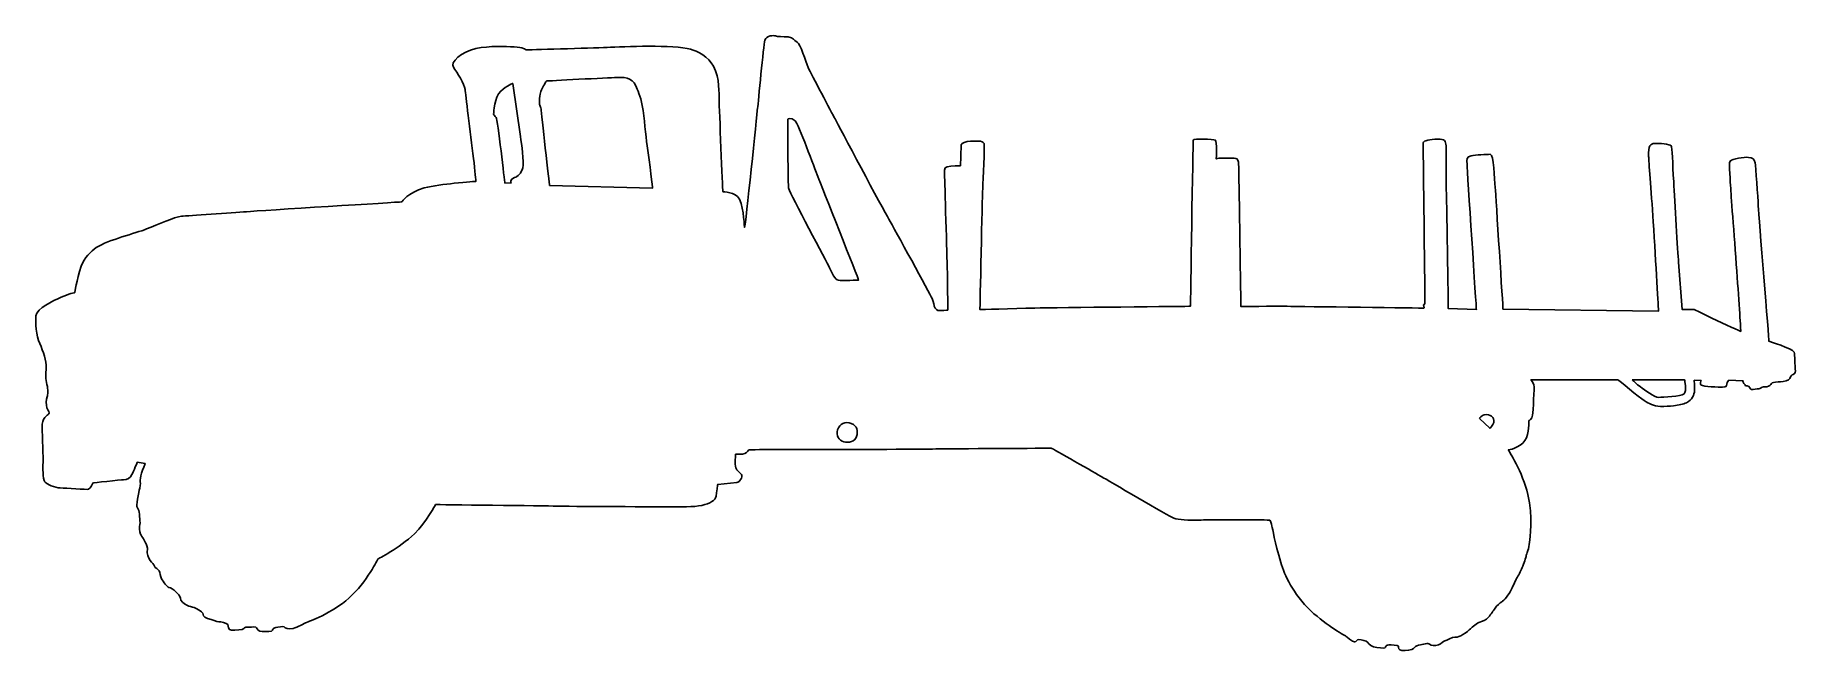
# Model space of a CAD drawing. Header units: centimetres. Extents: x -9.2 to 9.2, y -3.2 to 3.2.
import ezdxf

# ---------------------------------------------------------------- set-up
doc = ezdxf.new("R2010")
doc.units = ezdxf.units.CM
doc.header["$MEASUREMENT"] = 0
doc.layers.add('Camada 1', color=7, linetype='Continuous')

msp = doc.modelspace()

# ---------------------------------------------------------------- linework, layer by layer
at = {"layer": 'Camada 1'}
msp.add_open_spline([(-5.02016, -1.68819), (-5.02016, -1.68819), (-3.84713, -1.70147), (-3.75976, -1.70412), (-3.75976, -1.70412), (-3.67237, -1.70674), (-2.6079, -1.71203), (-2.53908, -1.71203), (-2.53908, -1.71203), (-2.47018, -1.71203), (-2.32188, -1.71468), (-2.23452, -1.69623), (-2.23452, -1.69623), (-2.14713, -1.67758), (-2.09416, -1.64334), (-2.08622, -1.60103), (-2.08622, -1.60103), (-2.07831, -1.55867), (-2.06775, -1.47668), (-2.06775, -1.47668), (-2.06775, -1.47668), (-2.06775, -1.47668), (-1.86907, -1.45821), (-1.86907, -1.45821), (-1.86907, -1.45821), (-1.83735, -1.45556), (-1.8056, -1.39744), (-1.82147, -1.37368), (-1.82147, -1.37368), (-1.83735, -1.34981), (-1.86907, -1.33931), (-1.8797, -1.30232), (-1.8797, -1.30232), (-1.89034, -1.26533), (-1.88235, -1.16217), (-1.88235, -1.16217), (-1.88235, -1.16217), (-1.88235, -1.16217), (-1.80562, -1.16482), (-1.7844, -1.15423), (-1.7844, -1.15423), (-1.76321, -1.14367), (-1.74207, -1.11454), (-1.74207, -1.11454), (-1.74207, -1.11454), (-1.74207, -1.11454), (-1.03505, -1.1093), (-0.96618, -1.11189), (-0.96618, -1.11189), (-0.89734, -1.11454), (0.07443, -1.10927), (0.21214, -1.10665), (0.21214, -1.10665), (0.34978, -1.104), (1.41962, -1.09877), (1.41962, -1.09877), (1.41962, -1.09877), (1.41962, -1.09877), (1.89883, -1.36841), (1.94646, -1.39743), (1.94646, -1.39743), (1.99416, -1.42656), (2.65615, -1.81507), (2.70121, -1.83098), (2.70121, -1.83098), (2.74622, -1.84688), (2.84948, -1.85479), (2.98453, -1.84947), (2.98453, -1.84947), (3.09028, -1.84553), (3.70211, -1.84947), (3.70211, -1.84947), (3.70211, -1.84947), (3.70211, -1.84947), (3.72063, -1.8891), (3.72587, -1.91292), (3.72587, -1.91292), (3.73129, -1.93671), (3.7537, -2.08278), (3.81853, -2.2936), (3.81853, -2.2936), (3.85994, -2.42827), (3.94095, -2.61721), (4.13286, -2.79938), (4.13286, -2.79938), (4.29918, -2.95731), (4.50177, -3.0655), (4.50177, -3.0655), (4.50177, -3.0655), (4.50177, -3.0655), (4.56792, -3.12638), (4.58911, -3.12368), (4.58911, -3.12368), (4.6103, -3.12103), (4.6103, -3.09987), (4.63417, -3.09987), (4.63417, -3.09987), (4.65793, -3.09987), (4.7136, -3.11048), (4.72683, -3.12903), (4.72683, -3.12903), (4.74009, -3.1475), (4.7666, -3.17658), (4.82213, -3.18187), (4.82213, -3.18187), (4.87777, -3.18711), (4.91219, -3.19507), (4.91219, -3.1792), (4.91219, -3.1792), (4.91219, -3.16338), (4.92545, -3.15547), (4.94664, -3.15547), (4.94664, -3.15547), (4.96775, -3.15547), (5.04459, -3.15274), (5.04721, -3.16865), (5.04721, -3.16865), (5.04991, -3.18455), (5.04721, -3.2109), (5.08428, -3.21366), (5.08428, -3.21366), (5.12132, -3.21628), (5.19287, -3.20829), (5.20607, -3.19247), (5.20607, -3.19247), (5.21938, -3.17657), (5.22549, -3.16548), (5.25909, -3.1581), (5.25909, -3.1581), (5.30677, -3.14752), (5.35974, -3.13164), (5.37299, -3.14752), (5.37299, -3.14752), (5.38617, -3.16342), (5.43117, -3.16866), (5.46565, -3.15548), (5.46565, -3.15548), (5.50002, -3.14228), (5.51063, -3.11839), (5.5319, -3.11312), (5.5319, -3.11312), (5.55301, -3.10783), (5.61128, -3.07351), (5.64041, -3.07351), (5.64041, -3.07351), (5.66957, -3.07351), (5.69065, -3.06827), (5.72251, -3.04708), (5.72251, -3.04708), (5.75431, -3.02589), (5.78871, -2.99943), (5.80196, -2.98625), (5.80196, -2.98625), (5.81522, -2.97299), (5.8761, -2.92283), (5.89724, -2.91748), (5.89724, -2.91748), (5.91851, -2.91224), (5.96614, -2.89375), (5.98995, -2.86459), (5.98995, -2.86459), (6.01376, -2.83559), (6.04027, -2.79582), (6.05877, -2.76945), (6.05877, -2.76945), (6.07734, -2.74294), (6.10642, -2.71659), (6.12767, -2.70603), (6.12767, -2.70603), (6.14884, -2.69547), (6.2071, -2.61877), (6.22303, -2.58707), (6.22303, -2.58707), (6.23883, -2.55532), (6.26801, -2.48655), (6.27859, -2.46806), (6.27859, -2.46806), (6.2892, -2.44957), (6.321, -2.39929), (6.33423, -2.36239), (6.33423, -2.36239), (6.34749, -2.32537), (6.37664, -2.25931), (6.38188, -2.23018), (6.38188, -2.23018), (6.38717, -2.2011), (6.41371, -2.14821), (6.419, -2.07947), (6.419, -2.07947), (6.42162, -2.04563), (6.45774, -1.81171), (6.4022, -1.58287), (6.4022, -1.58287), (6.34513, -1.34726), (6.19651, -1.11715), (6.19651, -1.11715), (6.19651, -1.11715), (6.19651, -1.11715), (6.31272, -1.1009), (6.37066, -1.01809), (6.37066, -1.01809), (6.41929, -0.94856), (6.41098, -0.81058), (6.41098, -0.81058), (6.41098, -0.81058), (6.41098, -0.81058), (6.44807, -0.80002), (6.45075, -0.75504), (6.45075, -0.75504), (6.4534, -0.71011), (6.47186, -0.45897), (6.46401, -0.43783), (6.46401, -0.43783), (6.45599, -0.41672), (6.43226, -0.38235), (6.43226, -0.38235), (6.43226, -0.38235), (6.43226, -0.38235), (7.34307, -0.38234), (7.34307, -0.38234), (7.34307, -0.38234), (7.34307, -0.38234), (7.5682, -0.57263), (7.61842, -0.60171), (7.61842, -0.60171), (7.66866, -0.63084), (7.70856, -0.65894), (7.78789, -0.66248), (7.78789, -0.66248), (7.83493, -0.6647), (7.88356, -0.65841), (7.92299, -0.6542), (7.92299, -0.6542), (7.979, -0.64841), (8.02171, -0.64153), (8.06063, -0.62279), (8.06063, -0.62279), (8.1141, -0.5972), (8.14273, -0.53818), (8.14273, -0.49592), (8.14273, -0.49592), (8.14273, -0.45359), (8.14008, -0.38755), (8.14008, -0.38755), (8.14008, -0.38755), (8.14008, -0.38755), (8.21154, -0.39014), (8.21154, -0.39014), (8.21154, -0.39014), (8.21154, -0.39014), (8.19561, -0.42985), (8.21421, -0.44038), (8.21421, -0.44038), (8.23278, -0.45104), (8.39958, -0.46414), (8.43662, -0.46155), (8.43662, -0.46155), (8.47369, -0.4589), (8.47895, -0.45359), (8.48165, -0.42985), (8.48165, -0.42985), (8.48424, -0.40604), (8.50017, -0.38754), (8.50017, -0.38754), (8.50017, -0.38754), (8.50017, -0.38754), (8.64844, -0.39278), (8.64844, -0.39278), (8.64844, -0.39278), (8.64844, -0.39278), (8.65109, -0.4245), (8.66693, -0.42982), (8.66693, -0.42982), (8.68283, -0.43511), (8.65902, -0.44839), (8.69347, -0.44839), (8.69347, -0.44839), (8.72784, -0.44839), (8.71995, -0.4853), (8.73845, -0.4853), (8.73845, -0.4853), (8.75697, -0.4853), (8.79933, -0.48001), (8.81518, -0.47739), (8.81518, -0.47739), (8.83111, -0.47474), (8.84704, -0.4589), (8.86283, -0.45628), (8.86283, -0.45628), (8.87101, -0.45493), (8.89649, -0.46139), (8.9162, -0.45194), (8.9162, -0.45194), (8.93544, -0.44286), (8.94893, -0.41797), (8.95562, -0.41664), (8.95562, -0.41664), (8.96882, -0.41391), (9.00851, -0.40338), (9.04296, -0.40338), (9.04296, -0.40338), (9.07741, -0.40338), (9.13035, -0.39277), (9.14091, -0.36898), (9.14091, -0.36898), (9.15152, -0.34525), (9.15414, -0.33199), (9.17544, -0.3267), (9.17544, -0.3267), (9.19655, -0.32141), (9.20179, -0.29498), (9.19655, -0.27114), (9.19655, -0.27114), (9.19123, -0.24733), (9.19523, -0.11755), (9.18329, -0.09408), (9.18329, -0.09408), (9.1648, -0.05706), (8.92111, 0.01961), (8.92111, 0.01961), (8.92111, 0.01961), (8.92111, 0.01961), (8.8152, 1.34144), (8.80996, 1.43129), (8.80996, 1.43129), (8.80467, 1.52117), (8.78348, 1.84632), (8.77546, 1.886), (8.77546, 1.886), (8.7676, 1.92563), (8.75175, 1.93619), (8.70669, 1.94154), (8.70669, 1.94154), (8.66168, 1.94678), (8.53722, 1.92564), (8.51606, 1.90183), (8.51606, 1.90183), (8.49484, 1.87804), (8.5213, 1.67974), (8.5213, 1.61902), (8.5213, 1.61902), (8.5213, 1.58648), (8.55712, 1.14153), (8.5852, 0.75203), (8.5852, 0.75203), (8.60975, 0.41416), (8.62724, 0.12272), (8.62724, 0.12272), (8.62724, 0.12272), (8.62724, 0.12272), (8.4592, 0.19672), (8.32405, 0.26036), (8.32405, 0.26036), (8.22525, 0.30695), (8.15006, 0.34775), (8.14003, 0.35016), (8.14003, 0.35016), (8.11622, 0.3554), (8.01557, 0.35016), (8.01557, 0.35016), (8.01557, 0.35016), (8.01557, 0.35016), (7.97588, 0.84707), (7.97588, 0.84707), (7.97588, 0.84707), (7.96792, 0.94756), (7.93873, 1.48689), (7.92556, 1.68508), (7.92556, 1.68508), (7.9123, 1.88336), (7.9123, 2.04732), (7.89905, 2.06312), (7.89905, 2.06312), (7.88579, 2.07902), (7.77462, 2.08958), (7.72689, 2.08693), (7.72689, 2.08693), (7.67924, 2.08431), (7.66074, 2.06582), (7.66339, 1.9494), (7.66339, 1.9494), (7.66437, 1.9073), (7.68948, 1.61073), (7.71141, 1.2672), (7.71141, 1.2672), (7.73882, 0.83614), (7.76666, 0.33423), (7.76666, 0.33423), (7.76666, 0.33423), (7.76666, 0.33423), (6.14087, 0.3554), (6.14087, 0.3554), (6.14087, 0.3554), (6.14087, 0.3554), (6.06673, 1.5397), (6.05872, 1.62688), (6.05872, 1.62688), (6.05086, 1.71414), (6.04549, 1.97325), (6.00588, 1.97325), (6.00588, 1.97325), (5.96609, 1.97325), (5.85758, 1.96793), (5.80718, 1.95745), (5.80718, 1.95745), (5.75694, 1.94681), (5.76217, 1.92567), (5.76482, 1.86754), (5.76482, 1.86754), (5.76749, 1.80936), (5.8628, 0.35015), (5.8628, 0.35015), (5.8628, 0.35015), (5.8628, 0.35015), (5.5689, 0.36068), (5.5689, 0.36068), (5.5689, 0.36068), (5.5689, 0.36068), (5.55041, 1.56086), (5.54768, 1.62957), (5.54768, 1.62957), (5.54506, 1.69826), (5.55041, 2.01557), (5.54506, 2.06312), (5.54506, 2.06312), (5.53977, 2.11069), (5.53445, 2.1345), (5.45772, 2.13181), (5.45772, 2.13181), (5.38083, 2.12919), (5.30934, 2.11871), (5.30675, 2.09218), (5.30675, 2.09218), (5.30408, 2.0658), (5.32257, 0.75987), (5.32257, 0.66203), (5.32257, 0.66203), (5.32257, 0.66203), (5.32257, 0.40824), (5.32257, 0.40824), (5.32257, 0.40824), (5.32257, 0.40824), (5.3041, 0.40033), (5.31209, 0.38448), (5.31209, 0.38448), (5.31997, 0.36863), (5.31209, 0.36604), (5.31209, 0.36604), (5.31209, 0.36604), (5.31209, 0.36604), (4.02508, 0.38184), (3.88485, 0.38448), (3.88485, 0.38448), (3.74449, 0.38715), (3.40027, 0.38181), (3.40027, 0.38181), (3.40027, 0.38181), (3.40027, 0.38181), (3.38178, 1.72476), (3.37908, 1.77235), (3.37908, 1.77235), (3.37635, 1.81992), (3.38702, 1.92832), (3.3473, 1.93091), (3.3473, 1.93091), (3.30761, 1.93361), (3.18842, 1.93623), (3.17257, 1.93361), (3.17257, 1.93361), (3.15667, 1.93091), (3.14341, 1.92565), (3.14341, 1.92565), (3.14341, 1.92565), (3.14341, 1.92565), (3.15135, 2.1107), (3.13285, 2.12131), (3.13285, 2.12131), (3.1143, 2.13179), (2.90512, 2.14242), (2.90245, 2.12131), (2.90245, 2.12131), (2.89978, 2.10012), (2.87337, 0.38445), (2.87337, 0.38445), (2.87337, 0.38445), (2.87337, 0.38445), (1.47793, 0.37125), (1.24486, 0.36601), (1.24486, 0.36601), (1.01181, 0.36069), (0.67288, 0.35013), (0.67288, 0.35013), (0.67288, 0.35013), (0.67288, 0.35013), (0.69677, 1.51853), (0.70204, 1.61375), (0.70204, 1.61375), (0.70728, 1.70887), (0.72591, 2.05254), (0.7153, 2.0869), (0.7153, 2.0869), (0.70466, 2.12127), (0.61994, 2.11066), (0.57494, 2.11066), (0.57494, 2.11066), (0.52988, 2.11066), (0.47699, 2.08955), (0.47699, 2.07103), (0.47699, 2.07103), (0.47699, 2.05254), (0.46903, 1.85426), (0.46903, 1.85426), (0.46903, 1.85426), (0.46903, 1.85426), (0.36841, 1.85161), (0.33131, 1.8437), (0.33131, 1.8437), (0.29427, 1.83576), (0.29959, 1.78811), (0.30221, 1.75112), (0.30221, 1.75112), (0.30483, 1.7141), (0.32864, 0.86551), (0.33131, 0.781), (0.33131, 0.781), (0.33398, 0.69636), (0.33658, 0.34475), (0.33658, 0.34475), (0.33658, 0.34475), (0.33658, 0.34475), (0.25718, 0.33681), (0.23331, 0.34205), (0.23331, 0.34205), (0.2096, 0.34737), (0.19362, 0.38706), (0.19362, 0.38706), (0.19362, 0.38706), (0.19362, 0.38706), (0.19362, 0.42138), (0.17243, 0.4663), (0.17243, 0.4663), (0.15132, 0.51131), (-0.22479, 1.20126), (-0.28033, 1.2964), (-0.28033, 1.2964), (-0.33589, 1.39162), (-0.80722, 2.27713), (-0.84172, 2.34325), (-0.84172, 2.34325), (-0.87614, 2.4094), (-1.09329, 2.81381), (-1.12242, 2.87996), (-1.12242, 2.87996), (-1.15155, 2.94603), (-1.2018, 3.1284), (-1.23889, 3.1469), (-1.23889, 3.1469), (-1.27598, 3.16542), (-1.27334, 3.19447), (-1.3316, 3.19979), (-1.3316, 3.19979), (-1.38986, 3.20511), (-1.4428, 3.20241), (-1.464, 3.21035), (-1.464, 3.21035), (-1.48511, 3.21826), (-1.55928, 3.21826), (-1.57513, 3.16542), (-1.57513, 3.16542), (-1.59103, 3.11258), (-1.64403, 2.51248), (-1.65204, 2.45427), (-1.65204, 2.45427), (-1.65992, 2.39614), (-1.77647, 1.22237), (-1.78708, 1.20911), (-1.78708, 1.20911), (-1.79298, 1.20173), (-1.79065, 1.3962), (-1.84219, 1.50446), (-1.84219, 1.50446), (-1.88169, 1.58804), (-2.01359, 1.57418), (-2.01472, 1.58455), (-2.01472, 1.58455), (-2.01734, 1.60828), (-2.05187, 2.45426), (-2.05449, 2.54679), (-2.05449, 2.54679), (-2.05592, 2.60008), (-2.04557, 2.76841), (-2.11373, 2.89543), (-2.11373, 2.89543), (-2.16419, 2.98965), (-2.2815, 3.05257), (-2.35368, 3.07291), (-2.35368, 3.07291), (-2.52323, 3.12048), (-3.05543, 3.09934), (-3.22482, 3.0914), (-3.22482, 3.0914), (-3.39431, 3.08346), (-4.07223, 3.06494), (-4.07223, 3.06494), (-4.07223, 3.06494), (-4.07223, 3.06494), (-4.10401, 3.09402), (-4.19661, 3.09672), (-4.19661, 3.09672), (-4.28932, 3.09931), (-4.4508, 3.10987), (-4.59912, 3.0782), (-4.59912, 3.0782), (-4.74739, 3.04642), (-4.87188, 2.93278), (-4.83211, 2.88254), (-4.83211, 2.88254), (-4.79242, 2.8323), (-4.71559, 2.70805), (-4.71032, 2.64992), (-4.71032, 2.64992), (-4.70664, 2.61081), (-4.6537, 2.20222), (-4.62105, 1.93102), (-4.62105, 1.93102), (-4.60533, 1.7995), (-4.59642, 1.6903), (-4.59642, 1.6903), (-4.59642, 1.6903), (-4.59642, 1.6903), (-4.69342, 1.684), (-4.82465, 1.6703), (-4.82465, 1.6703), (-4.92345, 1.65988), (-5.04624, 1.64636), (-5.13599, 1.6217), (-5.13599, 1.6217), (-5.31384, 1.57302), (-5.36271, 1.47737), (-5.37491, 1.47618), (-5.37491, 1.47618), (-5.40142, 1.47353), (-6.84718, 1.38627), (-6.99546, 1.37305), (-6.99546, 1.37305), (-7.14373, 1.35985), (-7.60445, 1.33342), (-7.67597, 1.32553), (-7.67597, 1.32553), (-7.74749, 1.31751), (-7.91957, 1.24092), (-8.03871, 1.19332), (-8.03871, 1.19332), (-8.1579, 1.14577), (-8.43328, 1.08227), (-8.56563, 0.99766), (-8.56563, 0.99766), (-8.61693, 0.96496), (-8.69461, 0.89), (-8.72242, 0.80367), (-8.72242, 0.80367), (-8.7719, 0.65093), (-8.79074, 0.52713), (-8.79074, 0.52713), (-8.79074, 0.52713), (-8.79074, 0.52713), (-8.8517, 0.51655), (-8.93369, 0.47956), (-8.93369, 0.47956), (-9.01584, 0.44254), (-9.18801, 0.3606), (-9.19587, 0.28652), (-9.19587, 0.28652), (-9.20386, 0.21252), (-9.19325, 0.07774), (-9.15618, -0.00426), (-9.15618, -0.00426), (-9.11911, -0.0862), (-9.08734, -0.18926), (-9.08998, -0.2554), (-9.08998, -0.2554), (-9.0926, -0.32147), (-9.09792, -0.37698), (-9.08204, -0.43249), (-9.08204, -0.43249), (-9.06614, -0.48805), (-9.07148, -0.53816), (-9.07934, -0.56203), (-9.07934, -0.56203), (-9.08733, -0.58579), (-9.09257, -0.64395), (-9.08204, -0.67567), (-9.08204, -0.67567), (-9.07148, -0.70745), (-9.04759, -0.72591), (-9.06085, -0.73912), (-9.06085, -0.73912), (-9.07411, -0.7523), (-9.13761, -0.78669), (-9.13237, -0.87927), (-9.13237, -0.87927), (-9.12705, -0.97179), (-9.11911, -1.21235), (-9.12173, -1.25202), (-9.12173, -1.25202), (-9.12435, -1.29163), (-9.12705, -1.42122), (-9.10324, -1.45027), (-9.10324, -1.45027), (-9.07937, -1.47935), (-9.00259, -1.51099), (-8.94171, -1.51377), (-8.94171, -1.51377), (-8.88083, -1.51631), (-8.66628, -1.5348), (-8.64516, -1.52689), (-8.64516, -1.52689), (-8.62391, -1.51901), (-8.60277, -1.4635), (-8.60277, -1.4635), (-8.60277, -1.4635), (-8.60277, -1.4635), (-8.31408, -1.42648), (-8.27971, -1.4291), (-8.27971, -1.4291), (-8.24526, -1.43172), (-8.21081, -1.41061), (-8.19232, -1.37356), (-8.19232, -1.37356), (-8.17383, -1.33652), (-8.13668, -1.24405), (-8.13668, -1.24405), (-8.13668, -1.24405), (-8.13668, -1.24405), (-8.05458, -1.2572), (-8.05458, -1.2572), (-8.05458, -1.2572), (-8.05458, -1.2572), (-8.08109, -1.32597), (-8.09165, -1.36031), (-8.09165, -1.36031), (-8.10229, -1.39471), (-8.11022, -1.43431), (-8.10491, -1.45019), (-8.10491, -1.45019), (-8.09967, -1.46607), (-8.10753, -1.51091), (-8.11555, -1.53745), (-8.11555, -1.53745), (-8.12349, -1.5638), (-8.13404, -1.62463), (-8.13936, -1.66429), (-8.13936, -1.66429), (-8.14468, -1.70398), (-8.13936, -1.71985), (-8.1288, -1.7357), (-8.1288, -1.7357), (-8.11816, -1.75152), (-8.11554, -1.78057), (-8.11292, -1.81235), (-8.11292, -1.81235), (-8.11022, -1.84399), (-8.1049, -1.87577), (-8.11022, -1.89696), (-8.11022, -1.89696), (-8.11554, -1.91807), (-8.11816, -1.96824), (-8.10228, -1.99732), (-8.10228, -1.99732), (-8.0864, -2.02648), (-8.05727, -2.06873), (-8.04402, -2.09786), (-8.04402, -2.09786), (-8.03079, -2.12694), (-8.02553, -2.16125), (-8.03341, -2.17448), (-8.03341, -2.17448), (-8.0414, -2.18776), (-8.02021, -2.24848), (-8.00166, -2.2723), (-8.00166, -2.2723), (-7.98314, -2.29611), (-7.95927, -2.31466), (-7.95663, -2.33051), (-7.95663, -2.33051), (-7.95335, -2.35012), (-7.91424, -2.36483), (-7.90639, -2.38062), (-7.90639, -2.38062), (-7.89837, -2.3966), (-7.89837, -2.44155), (-7.8825, -2.46529), (-7.8825, -2.46529), (-7.86662, -2.489), (-7.82162, -2.55776), (-7.80574, -2.55514), (-7.80574, -2.55514), (-7.78986, -2.55249), (-7.75272, -2.57895), (-7.73422, -2.60009), (-7.73422, -2.60009), (-7.7157, -2.62126), (-7.68659, -2.63978), (-7.68659, -2.66621), (-7.68659, -2.66621), (-7.68659, -2.69259), (-7.64944, -2.72434), (-7.62034, -2.74024), (-7.62034, -2.74024), (-7.59121, -2.75606), (-7.56475, -2.75606), (-7.54356, -2.76395), (-7.54356, -2.76395), (-7.52239, -2.77191), (-7.45619, -2.80893), (-7.45096, -2.8248), (-7.45096, -2.8248), (-7.44562, -2.84068), (-7.45358, -2.86176), (-7.40326, -2.87769), (-7.40326, -2.87769), (-7.35294, -2.89357), (-7.30267, -2.91206), (-7.28412, -2.91206), (-7.28412, -2.91206), (-7.26555, -2.91206), (-7.1994, -2.92524), (-7.19141, -2.94103), (-7.19141, -2.94103), (-7.18347, -2.95696), (-7.18617, -3.00196), (-7.15164, -3.00196), (-7.15164, -3.00196), (-7.11727, -3.00196), (-7.02723, -2.99923), (-7.02199, -2.98339), (-7.02199, -2.98339), (-7.01662, -2.96757), (-6.99016, -2.97019), (-6.96373, -2.97019), (-6.96373, -2.97019), (-6.93722, -2.97019), (-6.89221, -2.95963), (-6.88959, -2.97551), (-6.88959, -2.97551), (-6.88689, -2.99136), (-6.87102, -3.01245), (-6.82863, -3.01522), (-6.82863, -3.01522), (-6.7863, -3.01784), (-6.72266, -3.01522), (-6.72266, -3.00196), (-6.72266, -3.00196), (-6.72266, -2.98868), (-6.70417, -2.9728), (-6.68829, -2.9728), (-6.68829, -2.9728), (-6.67241, -2.9728), (-6.60622, -2.95692), (-6.6009, -2.96756), (-6.6009, -2.96756), (-6.59566, -2.97812), (-6.55589, -2.99664), (-6.50827, -2.98338), (-6.50827, -2.98338), (-6.46057, -2.97018), (-6.39175, -2.93054), (-6.36524, -2.91993), (-6.36524, -2.91993), (-6.35262, -2.91482), (-6.09817, -2.8218), (-5.92389, -2.66524), (-5.92389, -2.66524), (-5.73275, -2.49321), (-5.62123, -2.25643), (-5.62123, -2.25643), (-5.62123, -2.25643), (-5.62123, -2.25643), (-5.40213, -2.14803), (-5.2397, -1.9924), (-5.2397, -1.9924), (-5.10899, -1.86731), (-5.02016, -1.68819), (-5.02016, -1.68819)], degree=3, knots=[0, 0, 0, 0, 0.0045045, 0.0045045, 0.0045045, 0.0045045, 0.00900901, 0.00900901, 0.00900901, 0.00900901, 0.01351351, 0.01351351, 0.01351351, 0.01351351, 0.01801802, 0.01801802, 0.01801802, 0.01801802, 0.02252252, 0.02252252, 0.02252252, 0.02252252, 0.02702703, 0.02702703, 0.02702703, 0.02702703, 0.03153153, 0.03153153, 0.03153153, 0.03153153, 0.03603604, 0.03603604, 0.03603604, 0.03603604, 0.04054054, 0.04054054, 0.04054054, 0.04054054, 0.04504505, 0.04504505, 0.04504505, 0.04504505, 0.04954955, 0.04954955, 0.04954955, 0.04954955, 0.05405405, 0.05405405, 0.05405405, 0.05405405, 0.05855856, 0.05855856, 0.05855856, 0.05855856, 0.06306306, 0.06306306, 0.06306306, 0.06306306, 0.06756757, 0.06756757, 0.06756757, 0.06756757, 0.07207207, 0.07207207, 0.07207207, 0.07207207, 0.07657658, 0.07657658, 0.07657658, 0.07657658, 0.08108108, 0.08108108, 0.08108108, 0.08108108, 0.08558559, 0.08558559, 0.08558559, 0.08558559, 0.09009009, 0.09009009, 0.09009009, 0.09009009, 0.09459459, 0.09459459, 0.09459459, 0.09459459, 0.0990991, 0.0990991, 0.0990991, 0.0990991, 0.1036036, 0.1036036, 0.1036036, 0.1036036, 0.10810811, 0.10810811, 0.10810811, 0.10810811, 0.11261261, 0.11261261, 0.11261261, 0.11261261, 0.11711712, 0.11711712, 0.11711712, 0.11711712, 0.12162162, 0.12162162, 0.12162162, 0.12162162, 0.12612613, 0.12612613, 0.12612613, 0.12612613, 0.13063063, 0.13063063, 0.13063063, 0.13063063, 0.13513514, 0.13513514, 0.13513514, 0.13513514, 0.13963964, 0.13963964, 0.13963964, 0.13963964, 0.14414414, 0.14414414, 0.14414414, 0.14414414, 0.14864865, 0.14864865, 0.14864865, 0.14864865, 0.15315315, 0.15315315, 0.15315315, 0.15315315, 0.15765766, 0.15765766, 0.15765766, 0.15765766, 0.16216216, 0.16216216, 0.16216216, 0.16216216, 0.16666667, 0.16666667, 0.16666667, 0.16666667, 0.17117117, 0.17117117, 0.17117117, 0.17117117, 0.17567568, 0.17567568, 0.17567568, 0.17567568, 0.18018018, 0.18018018, 0.18018018, 0.18018018, 0.18468468, 0.18468468, 0.18468468, 0.18468468, 0.18918919, 0.18918919, 0.18918919, 0.18918919, 0.19369369, 0.19369369, 0.19369369, 0.19369369, 0.1981982, 0.1981982, 0.1981982, 0.1981982, 0.2027027, 0.2027027, 0.2027027, 0.2027027, 0.20720721, 0.20720721, 0.20720721, 0.20720721, 0.21171171, 0.21171171, 0.21171171, 0.21171171, 0.21621622, 0.21621622, 0.21621622, 0.21621622, 0.22072072, 0.22072072, 0.22072072, 0.22072072, 0.22522523, 0.22522523, 0.22522523, 0.22522523, 0.22972973, 0.22972973, 0.22972973, 0.22972973, 0.23423423, 0.23423423, 0.23423423, 0.23423423, 0.23873874, 0.23873874, 0.23873874, 0.23873874, 0.24324324, 0.24324324, 0.24324324, 0.24324324, 0.24774775, 0.24774775, 0.24774775, 0.24774775, 0.25225225, 0.25225225, 0.25225225, 0.25225225, 0.25675676, 0.25675676, 0.25675676, 0.25675676, 0.26126126, 0.26126126, 0.26126126, 0.26126126, 0.26576577, 0.26576577, 0.26576577, 0.26576577, 0.27027027, 0.27027027, 0.27027027, 0.27027027, 0.27477477, 0.27477477, 0.27477477, 0.27477477, 0.27927928, 0.27927928, 0.27927928, 0.27927928, 0.28378378, 0.28378378, 0.28378378, 0.28378378, 0.28828829, 0.28828829, 0.28828829, 0.28828829, 0.29279279, 0.29279279, 0.29279279, 0.29279279, 0.2972973, 0.2972973, 0.2972973, 0.2972973, 0.3018018, 0.3018018, 0.3018018, 0.3018018, 0.30630631, 0.30630631, 0.30630631, 0.30630631, 0.31081081, 0.31081081, 0.31081081, 0.31081081, 0.31531532, 0.31531532, 0.31531532, 0.31531532, 0.31981982, 0.31981982, 0.31981982, 0.31981982, 0.32432432, 0.32432432, 0.32432432, 0.32432432, 0.32882883, 0.32882883, 0.32882883, 0.32882883, 0.33333333, 0.33333333, 0.33333333, 0.33333333, 0.33783784, 0.33783784, 0.33783784, 0.33783784, 0.34234234, 0.34234234, 0.34234234, 0.34234234, 0.34684685, 0.34684685, 0.34684685, 0.34684685, 0.35135135, 0.35135135, 0.35135135, 0.35135135, 0.35585586, 0.35585586, 0.35585586, 0.35585586, 0.36036036, 0.36036036, 0.36036036, 0.36036036, 0.36486486, 0.36486486, 0.36486486, 0.36486486, 0.36936937, 0.36936937, 0.36936937, 0.36936937, 0.37387387, 0.37387387, 0.37387387, 0.37387387, 0.37837838, 0.37837838, 0.37837838, 0.37837838, 0.38288288, 0.38288288, 0.38288288, 0.38288288, 0.38738739, 0.38738739, 0.38738739, 0.38738739, 0.39189189, 0.39189189, 0.39189189, 0.39189189, 0.3963964, 0.3963964, 0.3963964, 0.3963964, 0.4009009, 0.4009009, 0.4009009, 0.4009009, 0.40540541, 0.40540541, 0.40540541, 0.40540541, 0.40990991, 0.40990991, 0.40990991, 0.40990991, 0.41441441, 0.41441441, 0.41441441, 0.41441441, 0.41891892, 0.41891892, 0.41891892, 0.41891892, 0.42342342, 0.42342342, 0.42342342, 0.42342342, 0.42792793, 0.42792793, 0.42792793, 0.42792793, 0.43243243, 0.43243243, 0.43243243, 0.43243243, 0.43693694, 0.43693694, 0.43693694, 0.43693694, 0.44144144, 0.44144144, 0.44144144, 0.44144144, 0.44594595, 0.44594595, 0.44594595, 0.44594595, 0.45045045, 0.45045045, 0.45045045, 0.45045045, 0.45495495, 0.45495495, 0.45495495, 0.45495495, 0.45945946, 0.45945946, 0.45945946, 0.45945946, 0.46396396, 0.46396396, 0.46396396, 0.46396396, 0.46846847, 0.46846847, 0.46846847, 0.46846847, 0.47297297, 0.47297297, 0.47297297, 0.47297297, 0.47747748, 0.47747748, 0.47747748, 0.47747748, 0.48198198, 0.48198198, 0.48198198, 0.48198198, 0.48648649, 0.48648649, 0.48648649, 0.48648649, 0.49099099, 0.49099099, 0.49099099, 0.49099099, 0.4954955, 0.4954955, 0.4954955, 0.4954955, 0.5, 0.5, 0.5, 0.5, 0.5045045, 0.5045045, 0.5045045, 0.5045045, 0.50900901, 0.50900901, 0.50900901, 0.50900901, 0.51351351, 0.51351351, 0.51351351, 0.51351351, 0.51801802, 0.51801802, 0.51801802, 0.51801802, 0.52252252, 0.52252252, 0.52252252, 0.52252252, 0.52702703, 0.52702703, 0.52702703, 0.52702703, 0.53153153, 0.53153153, 0.53153153, 0.53153153, 0.53603604, 0.53603604, 0.53603604, 0.53603604, 0.54054054, 0.54054054, 0.54054054, 0.54054054, 0.54504505, 0.54504505, 0.54504505, 0.54504505, 0.54954955, 0.54954955, 0.54954955, 0.54954955, 0.55405405, 0.55405405, 0.55405405, 0.55405405, 0.55855856, 0.55855856, 0.55855856, 0.55855856, 0.56306306, 0.56306306, 0.56306306, 0.56306306, 0.56756757, 0.56756757, 0.56756757, 0.56756757, 0.57207207, 0.57207207, 0.57207207, 0.57207207, 0.57657658, 0.57657658, 0.57657658, 0.57657658, 0.58108108, 0.58108108, 0.58108108, 0.58108108, 0.58558559, 0.58558559, 0.58558559, 0.58558559, 0.59009009, 0.59009009, 0.59009009, 0.59009009, 0.59459459, 0.59459459, 0.59459459, 0.59459459, 0.5990991, 0.5990991, 0.5990991, 0.5990991, 0.6036036, 0.6036036, 0.6036036, 0.6036036, 0.60810811, 0.60810811, 0.60810811, 0.60810811, 0.61261261, 0.61261261, 0.61261261, 0.61261261, 0.61711712, 0.61711712, 0.61711712, 0.61711712, 0.62162162, 0.62162162, 0.62162162, 0.62162162, 0.62612613, 0.62612613, 0.62612613, 0.62612613, 0.63063063, 0.63063063, 0.63063063, 0.63063063, 0.63513514, 0.63513514, 0.63513514, 0.63513514, 0.63963964, 0.63963964, 0.63963964, 0.63963964, 0.64414414, 0.64414414, 0.64414414, 0.64414414, 0.64864865, 0.64864865, 0.64864865, 0.64864865, 0.65315315, 0.65315315, 0.65315315, 0.65315315, 0.65765766, 0.65765766, 0.65765766, 0.65765766, 0.66216216, 0.66216216, 0.66216216, 0.66216216, 0.66666667, 0.66666667, 0.66666667, 0.66666667, 0.67117117, 0.67117117, 0.67117117, 0.67117117, 0.67567568, 0.67567568, 0.67567568, 0.67567568, 0.68018018, 0.68018018, 0.68018018, 0.68018018, 0.68468468, 0.68468468, 0.68468468, 0.68468468, 0.68918919, 0.68918919, 0.68918919, 0.68918919, 0.69369369, 0.69369369, 0.69369369, 0.69369369, 0.6981982, 0.6981982, 0.6981982, 0.6981982, 0.7027027, 0.7027027, 0.7027027, 0.7027027, 0.70720721, 0.70720721, 0.70720721, 0.70720721, 0.71171171, 0.71171171, 0.71171171, 0.71171171, 0.71621622, 0.71621622, 0.71621622, 0.71621622, 0.72072072, 0.72072072, 0.72072072, 0.72072072, 0.72522523, 0.72522523, 0.72522523, 0.72522523, 0.72972973, 0.72972973, 0.72972973, 0.72972973, 0.73423423, 0.73423423, 0.73423423, 0.73423423, 0.73873874, 0.73873874, 0.73873874, 0.73873874, 0.74324324, 0.74324324, 0.74324324, 0.74324324, 0.74774775, 0.74774775, 0.74774775, 0.74774775, 0.75225225, 0.75225225, 0.75225225, 0.75225225, 0.75675676, 0.75675676, 0.75675676, 0.75675676, 0.76126126, 0.76126126, 0.76126126, 0.76126126, 0.76576577, 0.76576577, 0.76576577, 0.76576577, 0.77027027, 0.77027027, 0.77027027, 0.77027027, 0.77477477, 0.77477477, 0.77477477, 0.77477477, 0.77927928, 0.77927928, 0.77927928, 0.77927928, 0.78378378, 0.78378378, 0.78378378, 0.78378378, 0.78828829, 0.78828829, 0.78828829, 0.78828829, 0.79279279, 0.79279279, 0.79279279, 0.79279279, 0.7972973, 0.7972973, 0.7972973, 0.7972973, 0.8018018, 0.8018018, 0.8018018, 0.8018018, 0.80630631, 0.80630631, 0.80630631, 0.80630631, 0.81081081, 0.81081081, 0.81081081, 0.81081081, 0.81531532, 0.81531532, 0.81531532, 0.81531532, 0.81981982, 0.81981982, 0.81981982, 0.81981982, 0.82432432, 0.82432432, 0.82432432, 0.82432432, 0.82882883, 0.82882883, 0.82882883, 0.82882883, 0.83333333, 0.83333333, 0.83333333, 0.83333333, 0.83783784, 0.83783784, 0.83783784, 0.83783784, 0.84234234, 0.84234234, 0.84234234, 0.84234234, 0.84684685, 0.84684685, 0.84684685, 0.84684685, 0.85135135, 0.85135135, 0.85135135, 0.85135135, 0.85585586, 0.85585586, 0.85585586, 0.85585586, 0.86036036, 0.86036036, 0.86036036, 0.86036036, 0.86486486, 0.86486486, 0.86486486, 0.86486486, 0.86936937, 0.86936937, 0.86936937, 0.86936937, 0.87387387, 0.87387387, 0.87387387, 0.87387387, 0.87837838, 0.87837838, 0.87837838, 0.87837838, 0.88288288, 0.88288288, 0.88288288, 0.88288288, 0.88738739, 0.88738739, 0.88738739, 0.88738739, 0.89189189, 0.89189189, 0.89189189, 0.89189189, 0.8963964, 0.8963964, 0.8963964, 0.8963964, 0.9009009, 0.9009009, 0.9009009, 0.9009009, 0.90540541, 0.90540541, 0.90540541, 0.90540541, 0.90990991, 0.90990991, 0.90990991, 0.90990991, 0.91441441, 0.91441441, 0.91441441, 0.91441441, 0.91891892, 0.91891892, 0.91891892, 0.91891892, 0.92342342, 0.92342342, 0.92342342, 0.92342342, 0.92792793, 0.92792793, 0.92792793, 0.92792793, 0.93243243, 0.93243243, 0.93243243, 0.93243243, 0.93693694, 0.93693694, 0.93693694, 0.93693694, 0.94144144, 0.94144144, 0.94144144, 0.94144144, 0.94594595, 0.94594595, 0.94594595, 0.94594595, 0.95045045, 0.95045045, 0.95045045, 0.95045045, 0.95495495, 0.95495495, 0.95495495, 0.95495495, 0.95945946, 0.95945946, 0.95945946, 0.95945946, 0.96396396, 0.96396396, 0.96396396, 0.96396396, 0.96846847, 0.96846847, 0.96846847, 0.96846847, 0.97297297, 0.97297297, 0.97297297, 0.97297297, 0.97747748, 0.97747748, 0.97747748, 0.97747748, 0.98198198, 0.98198198, 0.98198198, 0.98198198, 0.98648649, 0.98648649, 0.98648649, 0.98648649, 0.99099099, 0.99099099, 0.99099099, 0.99099099, 1, 1, 1, 1], dxfattribs=at)
at = {"layer": 'Camada 1', "color": 7}
for points, knots in [([(-3.85772, 2.73977), (-3.85772, 2.73977), (-3.1984, 2.77414), (-3.12956, 2.77679), (-3.12956, 2.77679), (-3.06066, 2.77941), (-2.96541, 2.78211), (-2.92565, 2.68953), (-2.92565, 2.68953), (-2.90856, 2.65003), (-2.87652, 2.58264), (-2.85813, 2.48273), (-2.85813, 2.48273), (-2.83366, 2.34848), (-2.82313, 2.17055), (-2.80651, 2.06302), (-2.80651, 2.06302), (-2.77738, 1.87532), (-2.75084, 1.61892), (-2.75084, 1.61892), (-2.75084, 1.61892), (-2.75084, 1.61892), (-3.82592, 1.648), (-3.82592, 1.648), (-3.82592, 1.648), (-3.82592, 1.648), (-3.91593, 2.41725), (-3.91593, 2.44376), (-3.91593, 2.44376), (-3.91593, 2.47014), (-3.92395, 2.46752), (-3.92919, 2.48599), (-3.92919, 2.48599), (-3.93192, 2.4961), (-3.93694, 2.56264), (-3.91699, 2.62823), (-3.91699, 2.62823), (-3.9001, 2.68307), (-3.85772, 2.73977), (-3.85772, 2.73977)], [0, 0, 0, 0, 0.09090909, 0.09090909, 0.09090909, 0.09090909, 0.18181818, 0.18181818, 0.18181818, 0.18181818, 0.27272727, 0.27272727, 0.27272727, 0.27272727, 0.36363636, 0.36363636, 0.36363636, 0.36363636, 0.45454545, 0.45454545, 0.45454545, 0.45454545, 0.54545455, 0.54545455, 0.54545455, 0.54545455, 0.63636364, 0.63636364, 0.63636364, 0.63636364, 0.72727273, 0.72727273, 0.72727273, 0.72727273, 0.81818182, 0.81818182, 0.81818182, 0.81818182, 1, 1, 1, 1]), ([(-4.2099, 2.71334), (-4.2099, 2.71334), (-4.13045, 2.15822), (-4.13045, 2.15822), (-4.13045, 2.15822), (-4.11987, 2.08422), (-4.09076, 1.89382), (-4.10664, 1.83302), (-4.10664, 1.83302), (-4.12252, 1.77222), (-4.15794, 1.74132), (-4.19403, 1.72989), (-4.19403, 1.72989), (-4.24427, 1.71401), (-4.22843, 1.67179), (-4.22843, 1.67179), (-4.22843, 1.67179), (-4.22843, 1.67179), (-4.29468, 1.67438), (-4.29468, 1.67438), (-4.29468, 1.67438), (-4.29468, 1.67438), (-4.36884, 2.34319), (-4.38466, 2.3591), (-4.38466, 2.3591), (-4.40056, 2.37498), (-4.4112, 2.38281), (-4.4112, 2.39609), (-4.4112, 2.39609), (-4.4112, 2.40935), (-4.40318, 2.57064), (-4.33698, 2.63398), (-4.33698, 2.63398), (-4.27079, 2.69749), (-4.2099, 2.71334), (-4.2099, 2.71334)], [0, 0, 0, 0, 0.1, 0.1, 0.1, 0.1, 0.2, 0.2, 0.2, 0.2, 0.3, 0.3, 0.3, 0.3, 0.4, 0.4, 0.4, 0.4, 0.5, 0.5, 0.5, 0.5, 0.6, 0.6, 0.6, 0.6, 0.7, 0.7, 0.7, 0.7, 0.8, 0.8, 0.8, 0.8, 1, 1, 1, 1]), ([(-1.33687, 2.3406), (-1.33687, 2.3406), (-1.33523, 1.63903), (-1.32631, 1.61093), (-1.32631, 1.61093), (-1.31043, 1.56076), (-0.9238, 0.83639), (-0.89996, 0.78617), (-0.89996, 0.78617), (-0.87617, 0.73593), (-0.84175, 0.6619), (-0.80725, 0.65666), (-0.80725, 0.65666), (-0.77291, 0.65137), (-0.59548, 0.65933), (-0.59548, 0.65933), (-0.59548, 0.65933), (-0.59548, 0.65933), (-0.98738, 1.65853), (-1.0218, 1.74055), (-1.0218, 1.74055), (-1.0562, 1.82241), (-1.22434, 2.29337), (-1.26008, 2.32475), (-1.26008, 2.32475), (-1.30512, 2.36436), (-1.33687, 2.3406), (-1.33687, 2.3406)], [0, 0, 0, 0, 0.125, 0.125, 0.125, 0.125, 0.25, 0.25, 0.25, 0.25, 0.375, 0.375, 0.375, 0.375, 0.5, 0.5, 0.5, 0.5, 0.625, 0.625, 0.625, 0.625, 0.75, 0.75, 0.75, 0.75, 1, 1, 1, 1]), ([(7.49124, -0.38234), (7.49124, -0.38234), (8.0394, -0.38493), (8.0394, -0.38493), (8.0394, -0.38493), (8.0394, -0.38493), (8.06586, -0.50381), (8.03408, -0.53035), (8.03408, -0.53035), (8.00236, -0.55678), (7.8117, -0.56731), (7.76669, -0.56731), (7.76669, -0.56731), (7.72168, -0.56731), (7.62101, -0.48807), (7.57873, -0.45894), (7.57873, -0.45894), (7.53633, -0.42988), (7.49124, -0.38234), (7.49124, -0.38234)], [0, 0, 0, 0, 0.16666667, 0.16666667, 0.16666667, 0.16666667, 0.33333333, 0.33333333, 0.33333333, 0.33333333, 0.5, 0.5, 0.5, 0.5, 0.66666667, 0.66666667, 0.66666667, 0.66666667, 1, 1, 1, 1]), ([(-0.79376, -0.86636), (-0.83755, -0.91576), (-0.82419, -0.98452), (-0.78548, -1.01569), (-0.78548, -1.01569), (-0.74624, -1.04733), (-0.67274, -1.04183), (-0.63993, -1.01167), (-0.63993, -1.01167), (-0.59667, -0.97198), (-0.60424, -0.89369), (-0.63051, -0.8667), (-0.63051, -0.8667), (-0.68158, -0.81445), (-0.7568, -0.82514), (-0.79376, -0.86636)], [0, 0, 0, 0, 0.2, 0.2, 0.2, 0.2, 0.4, 0.4, 0.4, 0.4, 0.6, 0.6, 0.6, 0.6, 1, 1, 1, 1]), ([(5.89459, -0.78673), (5.89459, -0.78673), (6.0031, -0.88986), (6.0031, -0.88986), (6.0031, -0.88986), (6.0031, -0.88986), (6.03937, -0.86012), (6.0439, -0.82969), (6.0439, -0.82969), (6.05181, -0.77683), (6.00916, -0.73817), (5.94555, -0.7487), (5.94555, -0.7487), (5.91745, -0.75341), (5.89459, -0.78673), (5.89459, -0.78673)], [0, 0, 0, 0, 0.2, 0.2, 0.2, 0.2, 0.4, 0.4, 0.4, 0.4, 0.6, 0.6, 0.6, 0.6, 1, 1, 1, 1])]:
    msp.add_open_spline(points, degree=3, knots=knots, dxfattribs=at)

doc.saveas('drawing.dxf')
